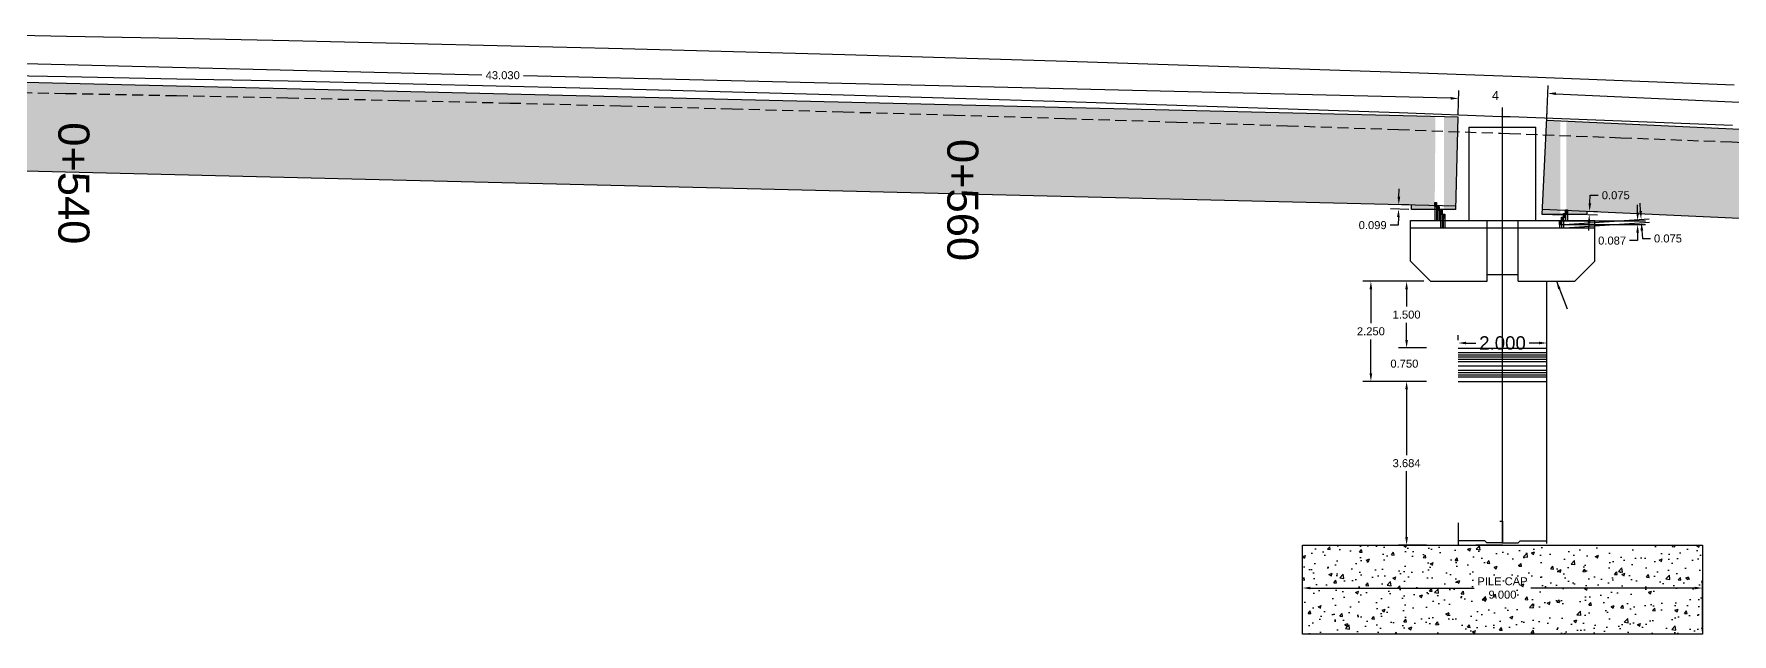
# Model space of a CAD drawing. Header units: inches. Extents: x 7464 to 8514, y 25455 to 25607.
# Drawn here: x 8003.05 to 8041.26, y 25549.07 to 25562.57 of the extents above; entities that cross this region are included whole.
import ezdxf

# ---------------------------------------------------------------- set-up
doc = ezdxf.new("R2010")
doc.units = ezdxf.units.IN
doc.header["$MEASUREMENT"] = 0
doc.linetypes.add('HIDDEN', pattern=[0.375, 0.25, -0.125])
doc.layers.add('DIM', color=4, linetype='Continuous')
doc.layers.add('STR-SECARROW', color=2, linetype='Continuous')
doc.styles.get("Standard").update_dxf_attribs({"font": 'arial.ttf'})
doc.dimstyles.get("Standard").update_dxf_attribs({"dimtxt": 0.18, "dimasz": 0.18, "dimexe": 0.18, "dimexo": 0.0625, "dimgap": 0.09, "dimtad": 0, "dimtih": 1, "dimtoh": 1, "dimdec": 3, "dimzin": 0, "dimdsep": 46, "dimtxsty": 'Standard', "dimcen": 0.09, "dimadec": 0, "dimazin": 0, "dimtfac": 1, "dimtdec": 3, "dimtofl": 0, "dimtmove": 0, "dimatfit": 3, "dimfxl": 1, "dimtolj": 1, "dimtzin": 0, "dimarcsym": 0})
pattern_1 = [(50, (7463.77217, 25341.85863), (0.35863009, -0.03137607), [0.0375, -0.4125]), (355, (7463.77217, 25341.85863), (-0.06937567, 0.37609607), [0.03, -0.33]), (100.4514, (7463.80206, 25341.856), (0.2892547, 0.34471977), [0.0318701, -0.35057106]), (46.1842, (7463.77217, 25341.95863), (0.53362052, -0.0827595), [0.05625, -0.61875]), (96.6356, (7463.81664, 25341.95173), (0.46733135, 0.48705894), [0.04780514, -0.5258565]), (351.1842, (7463.77217, 25341.9586), (0.46733097, 0.4870593), [0.045, -0.495]), (21, (7463.82217, 25341.93363), (0.29845353, -0.20130945), [0.0375, -0.4125]), (326, (7463.82217, 25341.93363), (0.12165767, 0.36257502), [0.03, -0.33]), (71.4514, (7463.84704, 25341.91685), (0.42011131, 0.16126525), [0.0318701, -0.35057106]), (37.5, (7463.77217, 25341.85863), (0.006079928, 0.166446927), [0, -0.326, 0, -0.335, 0, -0.33125]), (7.5, (7463.77217, 25341.85863), (0.13153477, 0.197205856), [0, -0.191, 0, -0.3185, 0, -0.12625]), (327.5, (7463.66067, 25341.85863), (0.266911218, -0.011277436), [0, -0.125, 0, -0.39, 0, -0.5175]), (317.5, (7463.61067, 25341.85863), (0.291593085, 0.05005249), [0, -0.1625, 0, -0.259, 0, -0.3675])]

# ---------------------------------------------------------------- blocks, each defined once
blk = doc.blocks.new('*D5')
at = {"color": 0, "lineweight": -2, "transparency": 16777216}
for p, q in [((8035.092, 25555.677), (8035.092, 25555.795)), ((8035.272, 25555.615), (8035.494, 25555.615)), ((8036.912, 25555.615), (8036.69, 25555.615)), ((8037.092, 25555.677), (8037.092, 25555.795))]:
    blk.add_line(p, q, dxfattribs=at)
at = {"color": 0, "transparency": 16777216}
for points in [[(8035.272, 25555.645), (8035.272, 25555.585), (8035.092, 25555.615)], [(8036.912, 25555.645), (8036.912, 25555.585), (8037.092, 25555.615)]]:
    blk.add_solid(points, dxfattribs=at)
at = {"layer": 'Defpoints', "color": 0, "transparency": 16777216}
for p in [(8035.092, 25555.615), (8037.092, 25555.615), (8037.092, 25555.615)]:
    blk.add_point(p, dxfattribs=at)
at = {"color": 0, "transparency": 16777216, "insert": (8036.092, 25555.615), "char_height": 0.3, "attachment_point": 5}
blk.add_mtext('\\A1;2.000', dxfattribs=at)
blk = doc.blocks.new('*D9')
at = {"color": 0, "lineweight": -2, "transparency": 16777216}
for p, q in [((8031.592, 25549.132), (8031.592, 25550.284)), ((8040.592, 25549.132), (8040.592, 25550.284)), ((8031.772, 25550.104), (8035.451, 25550.104)), ((8040.412, 25550.104), (8036.733, 25550.104))]:
    blk.add_line(p, q, dxfattribs=at)
at = {"color": 0, "transparency": 16777216}
for points in [[(8031.772, 25550.134), (8031.772, 25550.074), (8031.592, 25550.104)], [(8040.412, 25550.134), (8040.412, 25550.074), (8040.592, 25550.104)]]:
    blk.add_solid(points, dxfattribs=at)
at = {"layer": 'Defpoints', "color": 0, "transparency": 16777216}
for p in [(8040.592, 25550.104), (8031.592, 25549.069), (8040.592, 25549.069)]:
    blk.add_point(p, dxfattribs=at)
at = {"color": 0, "transparency": 16777216, "insert": (8036.092, 25550.104), "char_height": 0.18, "attachment_point": 5}
blk.add_mtext('\\A1;PILE CAP\\P9.000', dxfattribs=at)
blk = doc.blocks.new('*D26')
at = {"color": 0, "lineweight": -2, "transparency": 16777216}
for p, q in [((8033.934, 25555.683), (8033.934, 25555.863)), ((8034.383, 25555.503), (8033.754, 25555.503)), ((8034.383, 25554.753), (8033.754, 25554.753)), ((8033.934, 25554.573), (8033.934, 25554.393))]:
    blk.add_line(p, q, dxfattribs=at)
at = {"color": 0, "transparency": 16777216}
for points in [[(8033.904, 25555.683), (8033.964, 25555.683), (8033.934, 25555.503)], [(8033.904, 25554.573), (8033.964, 25554.573), (8033.934, 25554.753)]]:
    blk.add_solid(points, dxfattribs=at)
at = {"layer": 'Defpoints', "color": 0, "transparency": 16777216}
for p in [(8034.445, 25555.503), (8033.934, 25554.753), (8034.445, 25554.753)]:
    blk.add_point(p, dxfattribs=at)
at = {"color": 0, "transparency": 16777216, "insert": (8033.884, 25555.15), "char_height": 0.18, "attachment_point": 5}
blk.add_mtext('\\A1;0.750', dxfattribs=at)
blk = doc.blocks.new('*D27')
at = {"color": 0, "lineweight": -2, "transparency": 16777216}
for p, q in [((8034.32, 25557.003), (8032.951, 25557.003)), ((8033.131, 25556.823), (8033.131, 25556.06)), ((8033.131, 25554.933), (8033.131, 25555.696)), ((8034.32, 25554.753), (8032.951, 25554.753))]:
    blk.add_line(p, q, dxfattribs=at)
at = {"color": 0, "transparency": 16777216}
for points in [[(8033.101, 25556.823), (8033.161, 25556.823), (8033.131, 25557.003)], [(8033.101, 25554.933), (8033.161, 25554.933), (8033.131, 25554.753)]]:
    blk.add_solid(points, dxfattribs=at)
at = {"layer": 'Defpoints', "color": 0, "transparency": 16777216}
for p in [(8033.131, 25557.003), (8034.383, 25557.003), (8034.383, 25554.753)]:
    blk.add_point(p, dxfattribs=at)
at = {"color": 0, "transparency": 16777216, "insert": (8033.131, 25555.878), "char_height": 0.18, "attachment_point": 5}
blk.add_mtext('\\A1;2.250', dxfattribs=at)
blk = doc.blocks.new('*D28')
at = {"color": 0, "lineweight": -2, "transparency": 16777216}
for p, q in [((8034.383, 25554.753), (8033.754, 25554.753)), ((8033.934, 25554.573), (8033.934, 25553.093)), ((8033.934, 25551.249), (8033.934, 25552.729)), ((8034.383, 25551.069), (8033.754, 25551.069))]:
    blk.add_line(p, q, dxfattribs=at)
at = {"color": 0, "transparency": 16777216}
for points in [[(8033.904, 25554.573), (8033.964, 25554.573), (8033.934, 25554.753)], [(8033.904, 25551.249), (8033.964, 25551.249), (8033.934, 25551.069)]]:
    blk.add_solid(points, dxfattribs=at)
at = {"layer": 'Defpoints', "color": 0, "transparency": 16777216}
for p in [(8033.934, 25554.753), (8034.445, 25554.753), (8034.445, 25551.069)]:
    blk.add_point(p, dxfattribs=at)
at = {"color": 0, "transparency": 16777216, "insert": (8033.934, 25552.911), "char_height": 0.18, "attachment_point": 5}
blk.add_mtext('\\A1;3.684', dxfattribs=at)
blk = doc.blocks.new('*D25')
at = {"color": 0, "lineweight": -2, "transparency": 16777216}
for p, q in [((8034.32, 25557.003), (8033.754, 25557.003)), ((8033.934, 25556.823), (8033.934, 25556.435)), ((8033.934, 25555.683), (8033.934, 25556.071)), ((8034.32, 25555.503), (8033.754, 25555.503))]:
    blk.add_line(p, q, dxfattribs=at)
at = {"color": 0, "transparency": 16777216}
for points in [[(8033.904, 25556.823), (8033.964, 25556.823), (8033.934, 25557.003)], [(8033.904, 25555.683), (8033.964, 25555.683), (8033.934, 25555.503)]]:
    blk.add_solid(points, dxfattribs=at)
at = {"layer": 'Defpoints', "color": 0, "transparency": 16777216}
for p in [(8033.934, 25557.003), (8034.383, 25557.003), (8034.383, 25555.503)]:
    blk.add_point(p, dxfattribs=at)
at = {"color": 0, "transparency": 16777216, "insert": (8033.934, 25556.253), "char_height": 0.18, "attachment_point": 5}
blk.add_mtext('\\A1;1.500', dxfattribs=at)
blk = doc.blocks.new('*D38')
at = {"layer": 'Defpoints', "color": 0, "transparency": 16777216}
for p in [(8033.754, 25558.626), (8034.045, 25558.619), (8034.048, 25558.718)]:
    blk.add_point(p, dxfattribs=at)
at = {"layer": 'STR-SECARROW', "color": 0, "lineweight": -2, "transparency": 16777216}
for p, q in [((8033.761, 25558.905), (8033.765, 25559.085)), ((8033.983, 25558.62), (8033.574, 25558.63)), ((8033.985, 25558.72), (8033.576, 25558.729)), ((8033.745, 25558.266), (8033.565, 25558.266)), ((8033.749, 25558.446), (8033.745, 25558.266))]:
    blk.add_line(p, q, dxfattribs=at)
at = {"layer": 'STR-SECARROW', "color": 0, "transparency": 16777216}
for points in [[(8033.731, 25558.906), (8033.791, 25558.904), (8033.756, 25558.725)], [(8033.719, 25558.447), (8033.779, 25558.445), (8033.754, 25558.626)]]:
    blk.add_solid(points, dxfattribs=at)
at = {"layer": 'STR-SECARROW', "color": 0, "transparency": 16777216, "insert": (8033.171, 25558.266), "char_height": 0.18, "attachment_point": 5}
blk.add_mtext('\\A1;0.099', dxfattribs=at)
blk = doc.blocks.new('*D39')
at = {"layer": 'Defpoints', "color": 0, "transparency": 16777216}
for p in [(8037.952, 25558.583), (8038.049, 25558.578), (8037.948, 25558.508)]:
    blk.add_point(p, dxfattribs=at)
at = {"layer": 'STR-SECARROW', "color": 0, "lineweight": -2, "transparency": 16777216}
for p, q in [((8038.058, 25558.758), (8038.066, 25558.938)), ((8038.066, 25558.938), (8038.246, 25558.938)), ((8038.014, 25558.58), (8038.229, 25558.57)), ((8038.011, 25558.505), (8038.226, 25558.495)), ((8038.038, 25558.323), (8038.029, 25558.144))]:
    blk.add_line(p, q, dxfattribs=at)
at = {"layer": 'STR-SECARROW', "color": 0, "transparency": 16777216}
for points in [[(8038.028, 25558.759), (8038.088, 25558.757), (8038.049, 25558.578)], [(8038.008, 25558.325), (8038.068, 25558.322), (8038.046, 25558.503)]]:
    blk.add_solid(points, dxfattribs=at)
at = {"layer": 'STR-SECARROW', "color": 0, "transparency": 16777216, "insert": (8038.64, 25558.938), "char_height": 0.18, "attachment_point": 5}
blk.add_mtext('\\A1;0.075', dxfattribs=at)
blk = doc.blocks.new('*D137')
at = {"color": 0, "lineweight": -2, "transparency": 16777216}
for p, q in [((7992.08, 25561.802), (7992.093, 25562.341)), ((7992.269, 25562.157), (8013.131, 25561.649)), ((8034.926, 25561.119), (8014.065, 25561.626)), ((8035.097, 25560.756), (8035.111, 25561.295))]:
    blk.add_line(p, q, dxfattribs=at)
at = {"color": 0, "transparency": 16777216}
for points in [[(7992.27, 25562.187), (7992.268, 25562.127), (7992.089, 25562.161)], [(8034.927, 25561.149), (8034.926, 25561.089), (8035.106, 25561.115)]]:
    blk.add_solid(points, dxfattribs=at)
at = {"layer": 'Defpoints', "color": 0, "transparency": 16777216}
for p in [(7992.089, 25562.161), (7992.079, 25561.739), (8035.096, 25560.693)]:
    blk.add_point(p, dxfattribs=at)
at = {"color": 0, "transparency": 16777216, "insert": (8013.598, 25561.638), "char_height": 0.18, "attachment_point": 5}
blk.add_mtext('\\A1;43.030', dxfattribs=at)
blk = doc.blocks.new('*D138')
at = {"color": 0, "lineweight": -2, "transparency": 16777216}
for p, q in [((8037.086, 25560.687), (8037.12, 25561.411)), ((8037.291, 25561.223), (8058.137, 25560.262)), ((8079.916, 25559.259), (8059.071, 25560.219)), ((8080.071, 25558.707), (8080.104, 25559.43))]:
    blk.add_line(p, q, dxfattribs=at)
at = {"color": 0, "transparency": 16777216}
for points in [[(8037.293, 25561.253), (8037.29, 25561.193), (8037.111, 25561.231)], [(8079.917, 25559.289), (8079.915, 25559.229), (8080.096, 25559.251)]]:
    blk.add_solid(points, dxfattribs=at)
at = {"layer": 'Defpoints', "color": 0, "transparency": 16777216}
for p in [(8037.084, 25560.625), (8080.096, 25559.251), (8080.068, 25558.645)]:
    blk.add_point(p, dxfattribs=at)
at = {"color": 0, "transparency": 16777216, "insert": (8058.604, 25560.241), "char_height": 0.18, "attachment_point": 5}
blk.add_mtext('\\A1;43.030', dxfattribs=at)
blk = doc.blocks.new('*D156')
at = {"color": 0, "lineweight": -2, "transparency": 16777216}
for p, q in [((8039.132, 25558.545), (8039.132, 25558.725)), ((8037.439, 25558.365), (8039.312, 25558.365)), ((8037.439, 25558.278), (8039.312, 25558.278)), ((8039.132, 25557.918), (8038.952, 25557.918)), ((8039.132, 25558.098), (8039.132, 25557.918))]:
    blk.add_line(p, q, dxfattribs=at)
at = {"color": 0, "transparency": 16777216}
for points in [[(8039.102, 25558.545), (8039.162, 25558.545), (8039.132, 25558.365)], [(8039.102, 25558.098), (8039.162, 25558.098), (8039.132, 25558.278)]]:
    blk.add_solid(points, dxfattribs=at)
at = {"layer": 'Defpoints', "color": 0, "transparency": 16777216}
for p in [(8037.376, 25558.365), (8037.376, 25558.278), (8039.132, 25558.278)]:
    blk.add_point(p, dxfattribs=at)
at = {"color": 0, "transparency": 16777216, "insert": (8038.558, 25557.918), "char_height": 0.18, "attachment_point": 5}
blk.add_mtext('\\A1;0.087', dxfattribs=at)
blk = doc.blocks.new('*D157')
at = {"color": 0, "lineweight": -2, "transparency": 16777216}
for p, q in [((8039.199, 25558.58), (8039.187, 25558.759)), ((8037.478, 25558.282), (8039.391, 25558.412)), ((8037.484, 25558.207), (8039.396, 25558.337)), ((8039.229, 25558.145), (8039.241, 25557.966)), ((8039.241, 25557.966), (8039.421, 25557.966))]:
    blk.add_line(p, q, dxfattribs=at)
at = {"color": 0, "transparency": 16777216}
for points in [[(8039.229, 25558.582), (8039.169, 25558.578), (8039.211, 25558.4)], [(8039.259, 25558.148), (8039.199, 25558.143), (8039.216, 25558.325)]]:
    blk.add_solid(points, dxfattribs=at)
at = {"layer": 'Defpoints', "color": 0, "transparency": 16777216}
for p in [(8037.416, 25558.278), (8037.421, 25558.203), (8039.216, 25558.325)]:
    blk.add_point(p, dxfattribs=at)
at = {"color": 0, "transparency": 16777216, "insert": (8039.815, 25557.966), "char_height": 0.18, "attachment_point": 5}
blk.add_mtext('\\A1;0.075', dxfattribs=at)

msp = doc.modelspace()

# ---------------------------------------------------------------- hatches: boundary and pattern name
h = msp.add_hatch()
h.set_pattern_fill('ANSI31', color=4, scale=0.2, style=0)
h.set_pattern_definition([(45, (7508.80732, 25340.93225), (-0.0176776695, 0.0176776695), [])])
h.paths.add_polyline_path([(8034.5672, 25558.7743), (8034.5672, 25558.6873), (8034.6071, 25558.6873), (8034.6071, 25558.7743)])
h = msp.add_hatch()
h.set_pattern_fill('ANSI31', color=4, scale=0.2, style=0)
h.set_pattern_definition([(45, (7508.87032, 25340.845922), (-0.0176776695, 0.0176776695), [])])
h.paths.add_polyline_path([(8034.6302, 25558.688), (8034.6302, 25558.601), (8034.6701, 25558.601), (8034.6701, 25558.688)])
h = msp.add_hatch()
h.set_pattern_fill('ANSI31', color=4, scale=0.2, style=0)
h.set_pattern_definition([(45, (7508.93332, 25340.759594), (-0.0176776695, 0.0176776695), [])])
h.paths.add_polyline_path([(8034.6932, 25558.6016), (8034.6932, 25558.5146), (8034.7331, 25558.5146), (8034.7331, 25558.6016)])
h = msp.add_hatch()
h.set_pattern_fill('ANSI31', color=4, scale=0.2, style=0)
h.set_pattern_definition([(45, (7508.99632, 25340.673265), (-0.0176776695, 0.0176776695), [])])
h.paths.add_polyline_path([(8034.7562, 25558.5153), (8034.7562, 25558.4283), (8034.7961, 25558.4283), (8034.7961, 25558.5153)])
h = msp.add_hatch()
h.set_pattern_fill('ANSI31', color=4, scale=0.2, style=0)
h.set_pattern_definition([(45, (7511.70632, 25340.687447), (-0.0176776695, 0.0176776695), [])])
h.paths.add_polyline_path([(8037.4662, 25558.5295), (8037.4662, 25558.4425), (8037.5061, 25558.4425), (8037.5061, 25558.5295)])
h = msp.add_hatch()
h.set_pattern_fill('ANSI31', color=4, scale=0.2, style=0)
h.set_pattern_definition([(45, (7511.75132, 25340.76983), (-0.0176776695, 0.0176776695), [])])
h.paths.add_polyline_path([(8037.5112, 25558.6119), (8037.5112, 25558.5249), (8037.5511, 25558.5249), (8037.5511, 25558.6119)])
h = msp.add_hatch()
h.set_pattern_fill('ANSI31', color=4, scale=0.2, style=0)
h.set_pattern_definition([(45, (7511.61632, 25340.52268), (-0.0176776695, 0.0176776695), [])])
h.paths.add_polyline_path([(8037.3762, 25558.3647), (8037.3762, 25558.2777), (8037.4161, 25558.2777), (8037.4161, 25558.3647)])
h = msp.add_hatch()
h.set_pattern_fill('ANSI31', color=4, scale=0.2, style=0)
h.set_pattern_definition([(45, (7511.66132, 25340.605063), (-0.0176776695, 0.0176776695), [])])
h.paths.add_polyline_path([(8037.4212, 25558.4471), (8037.4212, 25558.3601), (8037.4611, 25558.3601), (8037.4611, 25558.4471)])
h = msp.add_hatch()
h.set_pattern_fill('AR-CONC', color=256, scale=0.1, style=0)
h.set_pattern_definition([(50, (7598.7917, 25340.9722), (0.7172602, -0.0627521), [0.075, -0.825]), (355, (7598.7917, 25340.9722), (-0.1387513, 0.7521921), [0.06, -0.66]), (100.4514, (7598.8515, 25340.967), (0.5785094, 0.6894395), [0.0637402, -0.7011421]), (46.1842, (7598.7917, 25341.1722), (1.067241, -0.165519), [0.1125, -1.2375]), (96.6356, (7598.8807, 25341.1584), (0.9346627, 0.9741179), [0.0956103, -1.051713]), (351.1842, (7598.7917, 25341.1722), (0.934662, 0.9741186), [0.09, -0.99]), (21, (7598.8917, 25341.1222), (0.59690705, -0.4026189), [0.075, -0.825]), (326, (7598.8917, 25341.1222), (0.2433153, 0.72515), [0.06, -0.66]), (71.4514, (7598.94146, 25341.08866), (0.8402226, 0.3225305), [0.0637402, -0.7011421]), (37.5, (7598.79172, 25340.97222), (0.01215986, 0.33289385), [0, -0.652, 0, -0.67, 0, -0.6625]), (7.5, (7598.79172, 25340.9722), (0.26306954, 0.3944117), [0, -0.382, 0, -0.637, 0, -0.2525]), (327.5, (7598.56872, 25340.97222), (0.53382244, -0.02255487), [0, -0.25, 0, -0.78, 0, -1.035]), (317.5, (7598.4687, 25340.9722), (0.58318617, 0.100105), [0, -0.325, 0, -0.518, 0, -0.735])])
h.paths.add_polyline_path([(8040.5917, 25551.0692), (8031.5917, 25551.0692), (8031.5917, 25549.0692), (8040.5917, 25549.0692)])
at = {"layer": 'DIM'}
h = msp.add_hatch(dxfattribs=at)
h.set_pattern_fill('AR-CONC', color=125, scale=0.05, style=0)
h.set_pattern_definition(pattern_1)
h.paths.add_polyline_path([(7992.4072, 25561.7314), (7992.0787, 25561.7394), (7992.03, 25559.74), (7992.4072, 25559.7308)])
h.paths.add_polyline_path([(7992.4072, 25559.7308), (7992.03, 25559.74), (7992.0276, 25559.6407), (7992.4072, 25559.6407)])
h.paths.add_polyline_path([(7993.0294, 25559.7157), (7992.6161, 25559.7257), (7992.6161, 25559.6407), (7993.0276, 25559.6407)], flags=17)
h.paths.add_polyline_path([(7992.5962, 25561.7268), (7992.5962, 25559.7607), (7992.6161, 25559.7607), (7992.6161, 25559.7257), (7993.0294, 25559.7157), (8034.5672, 25558.7054), (8034.5672, 25558.7743), (8034.5842, 25560.7055)])
h.paths.add_polyline_path([(8035.0959, 25560.6931), (8034.7762, 25560.7009), (8034.7762, 25558.7003), (8035.0473, 25558.6937)])
h.paths.add_polyline_path([(8035.0473, 25558.6937), (8034.7762, 25558.7003), (8034.7762, 25558.6187), (8035.0455, 25558.6187)])
h.paths.add_polyline_path([(8034.5672, 25558.6873), (8034.5672, 25558.7054), (8034.0479, 25558.718), (8034.0455, 25558.6187), (8034.5672, 25558.6187)])
h.paths.add_polyline_path([(8030.9113, 25558.8136), (8032.1207, 25558.8136), (8032.1207, 25559.4849), (8030.9113, 25559.4849)], flags=24)
h.paths.add_polyline_path([(7993.6526, 25559.7471), (7994.8613, 25559.7471), (7994.8613, 25560.4184), (7993.6526, 25560.4184)], flags=24)
h.paths.add_polyline_path([(8023.2145, 25560.4195), (8023.2145, 25557.323), (8024.657, 25557.323), (8024.657, 25560.4195)], flags=9)
h.paths.add_polyline_path([(8003.2145, 25560.7965), (8003.2145, 25557.7), (8004.657, 25557.7), (8004.657, 25560.7965)], flags=9)
h = msp.add_hatch(dxfattribs=at)
h.set_pattern_fill('AR-CONC', color=125, scale=0.05, style=0)
h.set_pattern_definition(pattern_1)
h.paths.add_polyline_path([(8058.5728, 25559.6348), (8037.5312, 25560.6042), (8037.5312, 25558.6119), (8037.5511, 25558.6119), (8037.5511, 25558.6011), (8058.4816, 25557.6369)])
h.paths.add_polyline_path([(8037.3962, 25560.6104), (8037.0836, 25560.6248), (8036.9915, 25558.6269), (8037.3962, 25558.6083)])
h.paths.add_polyline_path([(8037.3962, 25558.6083), (8036.9915, 25558.6269), (8036.9859, 25558.5061), (8037.3962, 25558.5061)])
h.paths.add_polyline_path([(8037.986, 25558.5811), (8037.5511, 25558.6011), (8037.5511, 25558.5249), (8037.5511, 25558.5061), (8037.986, 25558.5061)], flags=17)
h.paths.add_polyline_path([(8079.6522, 25558.6637), (8058.5728, 25559.6348), (8058.4816, 25557.6369), (8079.6522, 25556.6615)])
h.paths.add_polyline_path([(8080.068, 25558.6445), (8079.6522, 25558.6637), (8079.6522, 25556.7178), (8079.8898, 25556.7178), (8079.8898, 25556.6506), (8079.9759, 25556.6466)])
h.paths.add_polyline_path([(8079.6522, 25556.6615), (8078.9881, 25556.6921), (8078.9825, 25556.5713), (8079.6522, 25556.5713)])
h.paths.add_polyline_path([(8079.9759, 25556.6466), (8079.8898, 25556.6506), (8079.8898, 25556.6398), (8079.8898, 25556.6308), (8079.8898, 25556.5713), (8079.9324, 25556.5713), (8079.9724, 25556.5712)])
h.paths.add_polyline_path([(8038.2805, 25558.751), (8038.9998, 25558.751), (8038.9998, 25559.122), (8038.2805, 25559.122)], flags=24)
h.paths.add_polyline_path([(8039.4814, 25559.1052), (8040.6901, 25559.1052), (8040.6901, 25559.7765), (8039.4814, 25559.7765)], flags=24)
h.paths.add_polyline_path([(8039.4853, 25558.4558), (8040.6939, 25558.4558), (8040.6939, 25559.1275), (8039.4853, 25559.1275)], flags=25)
h.paths.add_polyline_path([(8043.2145, 25559.8765), (8043.2145, 25556.78), (8044.657, 25556.78), (8044.657, 25559.8765)], flags=9)
h.paths.add_polyline_path([(8036.404, 25559.4518), (8037.1233, 25559.4518), (8037.1233, 25559.8228), (8036.404, 25559.8228)], flags=9)
h.paths.add_polyline_path([(8078.1057, 25556.7644), (8078.8249, 25556.7644), (8078.8249, 25557.1353), (8078.1057, 25557.1353)], flags=24)
h.paths.add_polyline_path([(8063.2145, 25559.1665), (8063.2145, 25556.07), (8064.657, 25556.07), (8064.657, 25559.1665)], flags=9)

# ---------------------------------------------------------------- linework, layer by layer
at = {"color": 0}
for p, q in [((8036.0917, 25551.1082), (8036.0917, 25560.912)), ((8034.0193, 25557.4527), (8034.0193, 25558.3707)), ((8035.7443, 25557.0027), (8035.7443, 25558.3707)), ((8036.4443, 25557.0027), (8036.4443, 25558.3707)), ((8038.1693, 25557.4527), (8038.1693, 25558.3707)), ((8034.4693, 25557.0027), (8034.0193, 25557.4527)), ((8037.7193, 25557.0027), (8038.1693, 25557.4527)), ((8034.4693, 25557.0027), (8035.7443, 25557.0027)), ((8035.7443, 25557.1527), (8036.4443, 25557.1527)), ((8036.4443, 25557.0027), (8037.7193, 25557.0027)), ((8037.0917, 25551.1082), (8037.0917, 25557.0027))]:
    msp.add_line(p, q, dxfattribs=at)
for p, q in [((8035.3422, 25558.3707), (8035.3422, 25560.4707)), ((8035.3422, 25560.4707), (8036.8422, 25560.4707)), ((8036.8422, 25558.3707), (8036.8422, 25560.4707)), ((8034.0193, 25558.3707), (8038.1693, 25558.3707)), ((8034.0193, 25558.2027), (8038.1693, 25558.2027)), ((8035.0917, 25555.5029), (8037.0917, 25555.5029)), ((8035.0917, 25554.7529), (8037.0917, 25554.7529)), ((8036.0917, 25551.6082), (8036.0917, 25551.1082)), ((8031.5917, 25549.0692), (8031.5917, 25551.0692)), ((8031.5917, 25551.0692), (8040.5917, 25551.0692)), ((8033.0917, 25551.0692), (8039.0917, 25551.0692)), ((8035.6917, 25551.1692), (8035.0917, 25551.1692)), ((8036.0917, 25551.0692), (8035.4904, 25551.0692)), ((8035.7417, 25551.1192), (8035.6917, 25551.1692)), ((8036.0917, 25551.1192), (8035.7417, 25551.1192)), ((8036.0917, 25551.1192), (8036.4417, 25551.1192)), ((8036.0917, 25551.0692), (8039.0917, 25551.0692)), ((8036.4417, 25551.1192), (8036.4917, 25551.1692)), ((8036.4917, 25551.1692), (8037.0917, 25551.1692)), ((8040.5917, 25551.0692), (8040.5917, 25549.0692)), ((8040.5917, 25549.0692), (8031.5917, 25549.0692)), ((8039.0917, 25549.0692), (8033.0917, 25549.0692))]:
    msp.add_line(p, q)
at = {"color": 4}
for p, q in [((8034.0455, 25558.6187), (8034.0479, 25558.718)), ((8035.0455, 25558.6187), (8034.0455, 25558.6187)), ((8035.0917, 25555.1029), (8037.0917, 25555.1029))]:
    msp.add_line(p, q, dxfattribs=at)
at = {"color": 3}
for p, q in [((8035.0917, 25555.4029), (8037.0917, 25555.4029)), ((8035.0917, 25555.3529), (8037.0917, 25555.3529)), ((8035.0917, 25555.3029), (8037.0917, 25555.3029)), ((8035.0917, 25555.2529), (8037.0917, 25555.2529)), ((8035.0917, 25555.2029), (8037.0917, 25555.2029)), ((8035.0917, 25555.0029), (8037.0917, 25555.0029)), ((8035.0917, 25554.9529), (8037.0917, 25554.9529)), ((8035.0917, 25554.9029), (8037.0917, 25554.9029)), ((8035.0917, 25554.8529), (8037.0917, 25554.8529))]:
    msp.add_line(p, q, dxfattribs=at)
at = {"color": 6}
msp.add_lwpolyline([(8001.2854, 25562.5665), (8003.7866, 25562.5205), (8006.2872, 25562.4705), (8008.7886, 25562.4184), (8011.2894, 25562.3614), (8013.7906, 25562.3024), (8016.2916, 25562.2394), (8018.7925, 25562.1734), (8021.2936, 25562.1043), (8023.7946, 25562.0313), (8026.2957, 25561.9553), (8028.7967, 25561.8752), (8031.2976, 25561.7922), (8033.7987, 25561.7062), (8036.099, 25561.6232), (8036.2994, 25561.6161), (8038.8008, 25561.5231), (8041.3019, 25561.426)], dxfattribs=at)
at = {"color": 110}
msp.add_lwpolyline([(8001.2694, 25561.6567), (8003.7692, 25561.6107), (8006.2691, 25561.5607), (8008.7688, 25561.5087), (8011.2686, 25561.4517), (8013.7684, 25561.3927), (8016.2681, 25561.3297), (8018.768, 25561.2637), (8021.2677, 25561.1947), (8023.7675, 25561.1217), (8026.2673, 25561.0457), (8028.7671, 25560.9657), (8031.2669, 25560.8827), (8033.7667, 25560.7967), (8036.0666, 25560.7137), (8036.2665, 25560.7067), (8038.7662, 25560.6137), (8041.266, 25560.5167)], dxfattribs=at)
at = {"color": 40, "linetype": 'HIDDEN'}
msp.add_lwpolyline([(8001.2627, 25561.2767), (8003.7619, 25561.2307), (8006.2615, 25561.1807), (8008.7605, 25561.1288), (8011.26, 25561.0718), (8013.7591, 25561.0128), (8016.2583, 25560.9498), (8018.7577, 25560.8838), (8021.257, 25560.8148), (8023.7562, 25560.7419), (8026.2555, 25560.6659), (8028.7547, 25560.5859), (8031.2541, 25560.5029), (8033.7533, 25560.417), (8036.0531, 25560.334), (8036.2528, 25560.327), (8038.7518, 25560.234), (8041.2511, 25560.137), (8043.7503, 25560.0371)], dxfattribs=at)
at = {"layer": 'DIM', "color": 125}
for p, q in [((8037.986, 25558.5811), (8037.986, 25558.5061)), ((8037.986, 25558.5061), (8036.9859, 25558.5061))]:
    msp.add_line(p, q, dxfattribs=at)
at = {"layer": 'DIM', "color": 4}
msp.add_line((8037.2172, 25558.506), (8037.5172, 25558.506), dxfattribs=at)
at = {"layer": 'DIM', "color": 2}
for p, q in [((8037.3762, 25558.2027), (8037.4161, 25558.2027)), ((8037.4662, 25558.3707), (8037.5061, 25558.3707)), ((8035.0917, 25551.5692), (8035.0917, 25551.0692))]:
    msp.add_line(p, q, dxfattribs=at)
for points in [[(8034.5672, 25558.7743), (8034.6071, 25558.7743), (8034.6071, 25558.6873), (8034.5672, 25558.6873)], [(8034.6302, 25558.688), (8034.6701, 25558.688), (8034.6701, 25558.601), (8034.6302, 25558.601)], [(8034.6932, 25558.6016), (8034.7331, 25558.6016), (8034.7331, 25558.5146), (8034.6932, 25558.5146)], [(8034.7562, 25558.5153), (8034.7961, 25558.5153), (8034.7961, 25558.4283), (8034.7562, 25558.4283)], [(8037.4662, 25558.5295), (8037.5061, 25558.5295), (8037.5061, 25558.4425), (8037.4662, 25558.4425)], [(8037.5112, 25558.6119), (8037.5511, 25558.6119), (8037.5511, 25558.5249), (8037.5112, 25558.5249)], [(8037.3762, 25558.3647), (8037.4161, 25558.3647), (8037.4161, 25558.2777), (8037.3762, 25558.2777)], [(8037.4212, 25558.4471), (8037.4611, 25558.4471), (8037.4611, 25558.3601), (8037.4212, 25558.3601)]]:
    msp.add_lwpolyline(points, close=True, dxfattribs=at)
at = {"layer": 'STR-SECARROW', "color": 6}
for p, q in [((8035.0959, 25560.6931), (7992.0787, 25561.7394)), ((8036.9859, 25558.5061), (8037.0933, 25560.836)), ((8035.0455, 25558.6187), (8035.0959, 25560.6931)), ((8037.0836, 25560.6248), (8080.068, 25558.6445)), ((8035.0473, 25558.6937), (7992.03, 25559.74)), ((8036.9915, 25558.6269), (8079.9759, 25556.6466))]:
    msp.add_line(p, q, dxfattribs=at)
at = {"layer": 'STR-SECARROW', "color": 2}
for p, q in [((8034.5672, 25558.7743), (8034.6071, 25558.7743)), ((8034.5672, 25558.6873), (8034.5672, 25558.3707)), ((8034.5672, 25558.6873), (8034.6071, 25558.6873)), ((8034.5672, 25558.6873), (8034.6071, 25558.6873)), ((8034.6071, 25558.6873), (8034.6071, 25558.3707)), ((8034.6302, 25558.688), (8034.6701, 25558.688)), ((8034.6302, 25558.601), (8034.6302, 25558.3707)), ((8034.6302, 25558.601), (8034.6701, 25558.601)), ((8034.6302, 25558.601), (8034.6701, 25558.601)), ((8034.6701, 25558.601), (8034.6701, 25558.3707)), ((8034.6932, 25558.6016), (8034.7331, 25558.6016)), ((8034.6932, 25558.5146), (8034.6932, 25558.2027)), ((8034.6932, 25558.5146), (8034.7331, 25558.5146)), ((8034.6932, 25558.5146), (8034.7331, 25558.5146)), ((8034.7331, 25558.5146), (8034.7331, 25558.2027)), ((8034.7562, 25558.5153), (8034.7961, 25558.5153)), ((8037.4662, 25558.5295), (8037.5061, 25558.5295)), ((8037.5112, 25558.6119), (8037.5511, 25558.6119)), ((8037.5112, 25558.5249), (8037.5112, 25558.3707)), ((8037.5112, 25558.5249), (8037.5511, 25558.5249)), ((8037.5112, 25558.5249), (8037.5511, 25558.5249)), ((8037.5511, 25558.5249), (8037.5511, 25558.3707)), ((8034.7562, 25558.4283), (8034.7562, 25558.2027)), ((8034.7562, 25558.4283), (8034.7961, 25558.4283)), ((8034.7562, 25558.4283), (8034.7961, 25558.4283)), ((8034.7961, 25558.4283), (8034.7961, 25558.2027)), ((8037.3762, 25558.3647), (8037.4161, 25558.3647)), ((8037.3762, 25558.2777), (8037.3762, 25558.2027)), ((8037.3762, 25558.2777), (8037.4161, 25558.2777)), ((8037.3762, 25558.2777), (8037.4161, 25558.2777)), ((8037.4161, 25558.2777), (8037.4161, 25558.2027)), ((8037.4212, 25558.4471), (8037.4611, 25558.4471)), ((8037.4212, 25558.3601), (8037.4212, 25558.2027)), ((8037.4212, 25558.3601), (8037.4611, 25558.3601)), ((8037.4212, 25558.3601), (8037.4611, 25558.3601)), ((8037.4611, 25558.3601), (8037.4611, 25558.2027)), ((8037.4662, 25558.4457), (8037.4662, 25558.3707)), ((8037.4662, 25558.4425), (8037.5061, 25558.4425)), ((8037.4662, 25558.4425), (8037.5061, 25558.4425)), ((8037.5061, 25558.4457), (8037.5061, 25558.3707)), ((8036.0295, 25551.6082), (8036.092, 25551.6082))]:
    msp.add_line(p, q, dxfattribs=at)

# ---------------------------------------------------------------- texts
at = {"color": 4, "insert": (8035.8558, 25561.2841), "char_height": 0.2, "attachment_point": 1}
msp.add_mtext_dynamic_manual_height_columns('4', width=0.259788, gutter_width=1, heights=[0], dxfattribs=at)
at = {"char_height": 0.7, "attachment_point": 1, "rotation": 270}
for s, insert in [('0+540', (8004.2996, 25560.5809)), ('0+560', (8024.2996, 25560.2039))]:
    msp.add_mtext_dynamic_manual_height_columns(s, width=0.815735, gutter_width=1, heights=[0], dxfattribs=dict(at, insert=insert))

# ---------------------------------------------------------------- dimensions: what is measured, and where the dimension line sits
at = {"color": 0}
for p1, p2, distance, picture, middle in [((8035.0959, 25560.6931), (7992.0787, 25561.7394), -0.4217, '*D137', (8013.5976, 25561.6378)), ((8037.0836, 25560.6248), (8080.068, 25558.6445), 0.6068, '*D138', (8058.6037, 25560.2408))]:
    dim = msp.add_aligned_dim(p1=p1, p2=p2, distance=distance, dimstyle='Standard', override={"dimfxl": 0.18}, dxfattribs=at)
    dim.commit()
    dim.dimension.update_dxf_attribs({"geometry": picture, "text_midpoint": middle})
at = {"color": 5}
for p1, p2, distance, picture, middle in [((8037.3762, 25558.3647), (8037.3762, 25558.2777), 1.7558, '*D156', (8038.5584, 25557.9177)), ((8037.4161, 25558.2777), (8037.4212, 25558.2027), 1.7993, '*D157', (8039.8152, 25557.9659))]:
    dim = msp.add_aligned_dim(p1=p1, p2=p2, distance=distance, dimstyle='Standard', override={"dimfxl": 0.18}, dxfattribs=at)
    dim.commit()
    dim.dimension.update_dxf_attribs({"geometry": picture, "text_midpoint": middle})
at = {"color": 4}
for p1, p2, distance, picture, middle in [((8034.3826, 25554.7529), (8034.3826, 25557.0029), 1.2512, '*D27', (8033.1314, 25555.8779)), ((8034.3826, 25555.5029), (8034.3826, 25557.0029), 0.449, '*D25', (8033.9337, 25556.2529)), ((8034.4451, 25551.0692), (8034.4451, 25554.7529), 0.5115, '*D28', (8033.9337, 25552.911))]:
    dim = msp.add_aligned_dim(p1=p1, p2=p2, distance=distance, dimstyle='Standard', override={"dimfxl": 0.18}, dxfattribs=at)
    dim.commit()
    dim.dimension.update_dxf_attribs({"geometry": picture, "text_midpoint": middle})
dim = msp.add_linear_dim(base=(8033.9337, 25554.7529), p1=(8034.4451, 25555.5029), p2=(8034.4451, 25554.7529), angle=270, dimstyle='Standard', override={"dimtmove": 2, "dimfxl": 0.18}, dxfattribs=at)
dim.commit()
dim.dimension.update_dxf_attribs({"geometry": '*D26', "text_midpoint": (8033.884, 25555.1504), "dimtype": 161})
dim = msp.add_aligned_dim(p1=(8035.0917, 25555.6147), p2=(8037.0917, 25555.6147), distance=0, dimstyle='Standard', override={"dimtxt": 0.3})
dim.commit()
dim.dimension.update_dxf_attribs({"geometry": '*D5', "text_midpoint": (8036.0917, 25555.6147)})
dim = msp.add_aligned_dim(p1=(8031.5917, 25549.0692), p2=(8040.5917, 25549.0692), distance=1.0344, text='PILE CAP\\P<>', dimstyle='Standard')
dim.commit()
dim.dimension.update_dxf_attribs({"geometry": '*D9', "text_midpoint": (8036.0917, 25550.1036)})
at = {"layer": 'STR-SECARROW', "color": 6}
for p1, p2, distance, picture, middle in [((8034.0479, 25558.718), (8034.0455, 25558.6187), -0.2918, '*D38', (8033.1712, 25558.2659)), ((8037.9481, 25558.5078), (8037.9516, 25558.5827), -0.0978, '*D39', (8038.6404, 25558.9378))]:
    dim = msp.add_aligned_dim(p1=p1, p2=p2, distance=distance, dimstyle='Standard', override={"dimfxl": 0.18}, dxfattribs=at)
    dim.commit()
    dim.dimension.update_dxf_attribs({"geometry": picture, "text_midpoint": middle})

# ---------------------------------------------------------------- leaders
at = {"layer": 'DIM', "color": 2}
msp.add_leader([(8037.3062, 25557.0027), (8037.5471, 25556.3803)], dimstyle='Standard', dxfattribs=at)

doc.saveas('drawing.dxf')
